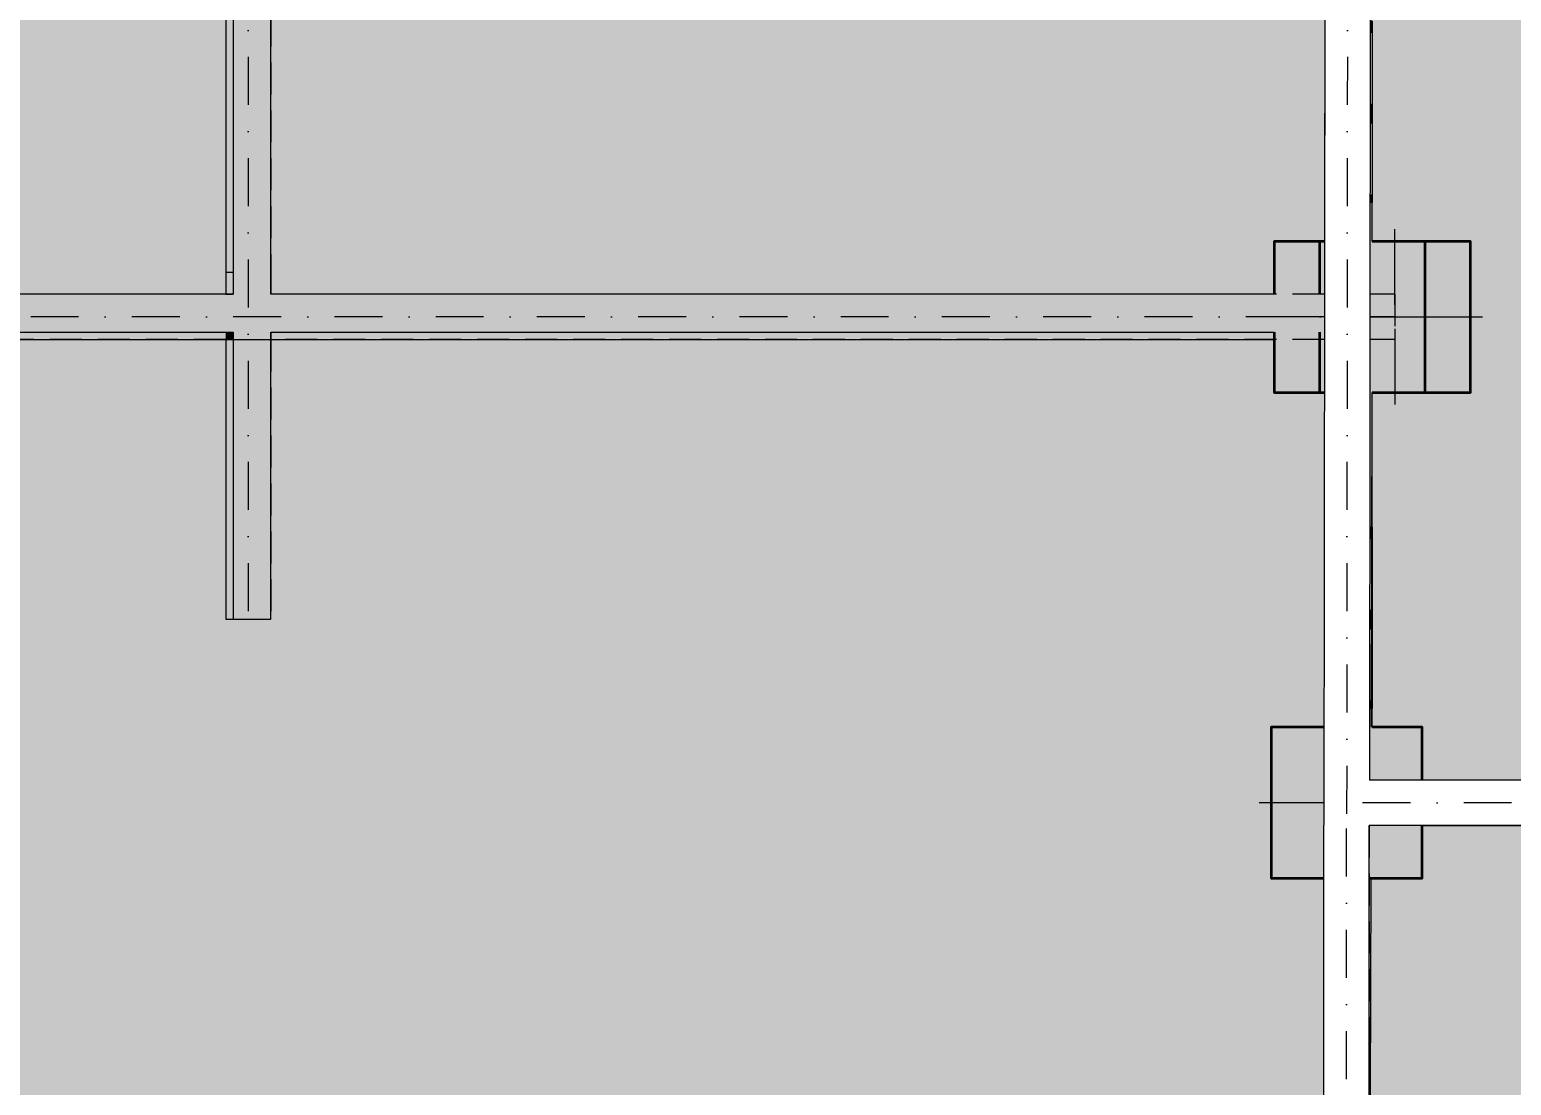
# Model space of a CAD drawing. Header units: millimetres. Extents: x -31264 to 69937, y -40802 to 59035.
# Drawn here: x 31052 to 40863, y 2920 to 9910 of the extents above; entities that cross this region are included whole.
import ezdxf

# ---------------------------------------------------------------- set-up
doc = ezdxf.new("R2010")
doc.units = ezdxf.units.MM
doc.header["$MEASUREMENT"] = 0
for name, pattern in [('Dot & Dashed', [670.277762, 317.5, -176.388889, 0, -176.388874]), ('Hidden Line', [317.5, 211.666667, -105.833333]), ('Wipeout_Contour', [1000, 0, -1000])]:
    doc.linetypes.add(name, pattern=pattern)
for name, color, linetype in [('Dimensioning - General', 7, 'Continuous'), ('Site & Landscape - Terrain', 7, 'Continuous'), ('Structural - Bearing', 7, 'Continuous')]:
    doc.layers.add(name, color=color, linetype=linetype)
doc.styles.add('GENERATED_STYLE_1', font='arial.ttf')
doc.dimstyles.new('GENERATED_STYLE__3', dxfattribs={"dimtxt": 600, "dimasz": 95, "dimexe": 0.18, "dimexo": 300, "dimgap": 0.09, "dimtad": 1, "dimdec": 3, "dimlfac": 0.001, "dimzin": 0, "dimdsep": 46, "dimtxsty": 'GENERATED_STYLE_1', "dimblk": 'ARROWHEAD_2', "dimblk1": 'ARROWHEAD_2', "dimblk2": 'ARROWHEAD_2', "dimcen": 0.09, "dimclrd": 256, "dimclre": 256, "dimclrt": 5, "dimadec": 0, "dimazin": 0, "dimtfac": 1, "dimtdec": 4, "dimtmove": 0, "dimatfit": 3, "dimfxl": 0, "dimtolj": 1, "dimtzin": 0, "dimarcsym": 0})

# ---------------------------------------------------------------- blocks, each defined once
blk = doc.blocks.new('Mesh_1', base_point=(-31264.1, 46149.3))
at = {"color": 254, "linetype": 'Wipeout_Contour', "lineweight": 0, "ltscale": 258748.646944}
blk.add_wipeout([(-31264.1, 46149.3), (-31264.1, -40802.1), (62056.3, -40802.1), (62056.3, 46149.3)], dxfattribs=at).dxf.layer = 'Site & Landscape - Terrain'
at = {"layer": 'Site & Landscape - Terrain', "linetype": 'Continuous', "lineweight": 13, "true_color": 0xa2a233}
h = blk.add_hatch(dxfattribs=at)
h.set_pattern_fill('Grass', color=55, style=0, pattern_type=2)
h.set_pattern_definition([(90, (0, 0), (-600, 0), [86.6025, -259.8076]), (90, (300, 173.2), (-600, 0), [86.6025, -259.8076]), (30, (0, 0), (-300, 519.6152), [86.6025, -259.8076]), (30, (0, 346.4), (-300, 519.6152), [86.6025, -259.8076]), (150, (0, 0), (300, 519.6152), [86.6025, -259.8076]), (150, (0, 346.4), (300, 519.6152), [86.6025, -259.8076])])
h.paths.add_polyline_path([(-31264.1, 46149.3), (-31264.1, -40802.1), (62056.3, -40802.1), (62056.3, 46149.3)])
blk = doc.blocks.new('Slab_2', base_point=(19700, -20443.2))
at = {"layer": 'Structural - Bearing', "color": 123, "linetype": 'Continuous', "lineweight": 20, "true_color": 0x71cebe, "flags": 128}
blk.add_lwpolyline([(19700, -20443.2), (36902.2, -20392.5), (36752.2, -17242.5), (39967.8, -17262.7), (39911.4, -7092), (39259.9, -7092.5), (39260, -7085.3), (39291.4, -4392.5), (39763.9, -4392.5), (39967.8, 25967.5), (19700, 25967.5)], close=True, dxfattribs=at)
blk = doc.blocks.new('Slab_5', base_point=(39772.3, -4209.6))
at = {"layer": 'Structural - Bearing', "color": 123, "linetype": 'Continuous', "lineweight": 20, "true_color": 0x71cebe, "flags": 128}
blk.add_lwpolyline([(39772.3, -4209.6), (44216.6, -4209.6, 0.928403), (44216.6, 4790.4), (39772.3, 4790.4)], format="xyb", close=True, dxfattribs=at)
blk = doc.blocks.new('Wall_52', base_point=(32500, 25817.5))
at = {"layer": 'Structural - Bearing', "linetype": 'Continuous', "lineweight": 0, "true_color": 0x353329}
for points in [[(32400, 14206.6), (32350, 14206.6), (32350, 8157.5), (32400, 8157.5)], [(32350, 7857.5), (32350, 6006.2), (32400, 6006.2), (32400, 7857.5)]]:
    blk.add_hatch(color=250, dxfattribs=at).paths.add_polyline_path(points)
at = {"layer": 'Structural - Bearing', "linetype": 'Continuous', "lineweight": 0, "true_color": 0x5a512e}
for points in [[(32650, 14206.6), (32400, 14206.6), (32400, 8157.5), (32650, 8157.5)], [(32650, 7907.5), (32400, 7907.5), (32400, 7857.5), (32650, 7857.5)], [(32400, 7857.5), (32400, 6006.2), (32650, 6006.2), (32650, 7857.5)]]:
    blk.add_hatch(color=59, dxfattribs=at).paths.add_polyline_path(points)
at = {"layer": 'Structural - Bearing', "color": 7, "linetype": 'Continuous', "lineweight": 20}
for p, q in [((32400, 14206.6), (32400, 8157.5)), ((32400, 7907.5), (32400, 7857.5)), ((32400, 7857.5), (32400, 6006.2)), ((32650, 7857.5), (32650, 7907.5))]:
    blk.add_line(p, q, dxfattribs=at)
at = {"layer": 'Structural - Bearing', "color": 251, "linetype": 'Continuous', "lineweight": 13, "true_color": 0x6a6a6a}
blk.add_line((32350, 8157.5), (32400, 8157.5), dxfattribs=at)
at = {"layer": 'Structural - Bearing', "color": 251, "linetype": 'Continuous', "lineweight": 13, "true_color": 0x6a6a6a, "flags": 128}
for points in [[(32350, 14206.6), (32350, 8157.5)], [(32350, 7857.5), (32350, 6006.2)], [(32350, 6006.2), (32400, 6006.2)]]:
    blk.add_lwpolyline(points, dxfattribs=at)
at = {"layer": 'Structural - Bearing', "color": 7, "linetype": 'Continuous', "lineweight": 20, "flags": 128}
for points in [[(32650, 8157.5), (32650, 14206.6)], [(32650, 6006.2), (32650, 7857.5)], [(32400, 6006.2), (32650, 6006.2)]]:
    blk.add_lwpolyline(points, dxfattribs=at)
blk = doc.blocks.new('Variable Window 24_2')
at = {"layer": 'Structural - Bearing', "linetype": 'Continuous', "lineweight": 0, "true_color": 0xffffff}
for points in [[(-600, 0), (-600, -50), (-525, -50), (-525, 0)], [(-525, 0), (-525, -50), (-50, -50), (-50, 0)], [(25, -50), (25, 0), (-50, 0), (-50, -50)], [(25, 0), (25, -50), (75, -50), (75, 0)], [(75, 0), (75, -50), (550, -50), (550, 0)], [(600, -50), (600, 0), (550, 0), (550, -50)]]:
    blk.add_hatch(color=7, dxfattribs=at).paths.add_polyline_path(points)
at = {"layer": 'Structural - Bearing', "color": 30, "linetype": 'Continuous', "lineweight": 18, "true_color": 0xff6600}
for p, q in [((-600, 0), (600, 0)), ((-525, 0), (-50, 0)), ((75, 0), (550, 0)), ((-50, -50), (-525, -50)), ((550, -50), (75, -50)), ((-600, -300), (600, -300))]:
    blk.add_line(p, q, dxfattribs=at)
at = {"layer": 'Structural - Bearing', "color": 30, "linetype": 'Continuous', "lineweight": 20, "true_color": 0xff6600}
for p, q in [((-600, 0), (-525, 0)), ((-525, 0), (-525, -50)), ((-50, -50), (-50, 0)), ((-50, 0), (25, 0)), ((25, 0), (75, 0)), ((75, 0), (75, -50)), ((550, -50), (550, 0)), ((550, 0), (600, 0)), ((-525, -50), (-600, -50)), ((25, -50), (-50, -50)), ((75, -50), (25, -50)), ((600, -50), (550, -50))]:
    blk.add_line(p, q, dxfattribs=at)
at = {"layer": 'Structural - Bearing', "color": 7, "linetype": 'Continuous', "lineweight": 20}
for p, q in [((-600, 0), (-600, -50)), ((-600, 0), (-600, -50)), ((600, 0), (600, -50)), ((600, 0), (600, -50)), ((-600, -50), (-600, -250)), ((600, -50), (600, -250))]:
    blk.add_line(p, q, dxfattribs=at)
at = {"layer": 'Structural - Bearing', "color": 251, "linetype": 'Continuous', "lineweight": 13, "true_color": 0x6a6a6a}
for p, q in [((-600, -250), (-600, -300)), ((600, -250), (600, -300))]:
    blk.add_line(p, q, dxfattribs=at)
blk = doc.blocks.new('Wall_53', base_point=(39791.4, 25817.5))
at = {"layer": 'Structural - Bearing', "linetype": 'Continuous', "lineweight": 0, "true_color": 0xffffff}
for points in [[(39941.4, 8765.6), (39941.4, 9965.6), (39641.4, 9965.6), (39641.4, 8765.6)], [(39941.4, 5415.3), (39941.4, 6615.3), (39641.4, 6615.3), (39641.4, 5415.3)]]:
    blk.add_hatch(color=7, dxfattribs=at).paths.add_polyline_path(points)
at = {"layer": 'Structural - Bearing', "linetype": 'Continuous', "lineweight": 0, "true_color": 0x353329}
for points in [[(39641.4, 8507.5), (39691.4, 8507.5), (39691.4, 8765.6), (39641.4, 8765.6)], [(39641.4, 6615.3), (39691.4, 6615.3), (39691.4, 7507.5), (39641.4, 7507.5)], [(39641.4, 5290.4), (39691.4, 5290.4), (39691.4, 5415.3), (39641.4, 5415.3)]]:
    blk.add_hatch(color=250, dxfattribs=at).paths.add_polyline_path(points)
at = {"layer": 'Structural - Bearing', "linetype": 'Continuous', "lineweight": 0, "true_color": 0x5a512e}
for points in [[(39691.4, 8765.6), (39691.4, 8507.5), (39941.4, 8507.5), (39941.4, 8765.6)], [(39691.4, 6615.3), (39941.4, 6615.3), (39941.4, 7507.5), (39691.4, 7507.5)], [(39691.4, 5415.3), (39691.4, 5290.4), (39941.4, 5290.4), (39941.4, 5415.3)]]:
    blk.add_hatch(color=59, dxfattribs=at).paths.add_polyline_path(points)
at = {"layer": 'Structural - Bearing', "color": 251, "linetype": 'Continuous', "lineweight": 13, "true_color": 0x6a6a6a}
for p, q in [((39691.4, 8765.6), (39641.4, 8765.6)), ((39691.4, 6615.3), (39641.4, 6615.3)), ((39691.4, 5415.3), (39641.4, 5415.3))]:
    blk.add_line(p, q, dxfattribs=at)
at = {"layer": 'Structural - Bearing', "color": 7, "linetype": 'Continuous', "lineweight": 20}
for p, q in [((39691.4, 8765.6), (39691.4, 8507.5)), ((39891.4, 8765.6), (39691.4, 8765.6)), ((39941.4, 8765.6), (39891.4, 8765.6)), ((39691.4, 7507.5), (39691.4, 6615.3)), ((39891.4, 6615.3), (39691.4, 6615.3)), ((39941.4, 6615.3), (39891.4, 6615.3)), ((39691.4, 5415.3), (39691.4, 5290.4)), ((39891.4, 5415.3), (39691.4, 5415.3)), ((39941.4, 5415.3), (39891.4, 5415.3))]:
    blk.add_line(p, q, dxfattribs=at)
at = {"layer": 'Structural - Bearing', "color": 251, "linetype": 'Continuous', "lineweight": 13, "true_color": 0x6a6a6a, "flags": 128}
for points in [[(39641.4, 8765.6), (39641.4, 8507.5)], [(39641.4, 7507.5), (39641.4, 6615.3)], [(39641.4, 5415.3), (39641.4, 5290.4)]]:
    blk.add_lwpolyline(points, dxfattribs=at)
at = {"layer": 'Structural - Bearing', "color": 7, "linetype": 'Continuous', "lineweight": 20, "flags": 128}
for points in [[(39941.4, 8507.5), (39941.4, 8765.6)], [(39941.4, 6615.3), (39941.4, 7507.5)], [(39941.4, 5290.4), (39941.4, 5415.3)]]:
    blk.add_lwpolyline(points, dxfattribs=at)
at = {"layer": 'Structural - Bearing', "color": 21, "linetype": 'Continuous', "lineweight": 18, "true_color": 0xff9955, "zscale": 1000, "rotation": 270}
for p in [(39941.4, 9365.6), (39941.4, 6015.3)]:
    blk.add_blockref('Variable Window 24_2', p, dxfattribs=at)
blk = doc.blocks.new('Variable Double Sash Window 24_4')
at = {"layer": 'Structural - Bearing', "linetype": 'Continuous', "lineweight": 0, "true_color": 0xffffff}
for points in [[(-750, 0), (-750, -50), (-675, -50), (-675, 0)], [(-675, 0), (-675, -50), (-412.5, -50), (-412.5, 0)], [(-362.5, -50), (-362.5, 0), (-412.5, 0), (-412.5, -50)], [(-362.5, 0), (-362.5, -50), (-312.5, -50), (-312.5, 0)], [(-312.5, 0), (-312.5, -50), (-50, -50), (-50, 0)], [(25, -50), (25, 0), (-50, 0), (-50, -50)], [(25, 0), (25, -50), (75, -50), (75, 0)], [(75, 0), (75, -50), (700, -50), (700, 0)], [(750, -50), (750, 0), (700, 0), (700, -50)]]:
    blk.add_hatch(color=7, dxfattribs=at).paths.add_polyline_path(points)
at = {"layer": 'Structural - Bearing', "color": 30, "linetype": 'Continuous', "lineweight": 18, "true_color": 0xff6600}
for p, q in [((-750, 200), (750, 200)), ((-675, 0), (-412.5, 0)), ((-312.5, 0), (-50, 0)), ((75, 0), (700, 0)), ((-412.5, -50), (-675, -50)), ((-50, -50), (-312.5, -50)), ((700, -50), (75, -50)), ((-750, -100), (750, -100))]:
    blk.add_line(p, q, dxfattribs=at)
at = {"layer": 'Structural - Bearing', "color": 7, "linetype": 'Continuous', "lineweight": 20}
for p, q in [((-750, 0), (-750, 200)), ((750, 0), (750, 200)), ((-750, -50), (-750, 0)), ((-750, -50), (-750, 0)), ((750, -50), (750, 0)), ((750, -50), (750, 0))]:
    blk.add_line(p, q, dxfattribs=at)
at = {"layer": 'Structural - Bearing', "color": 30, "linetype": 'Continuous', "lineweight": 20, "true_color": 0xff6600}
for p, q in [((-750, 0), (-675, 0)), ((-675, 0), (-675, -50)), ((-412.5, -50), (-412.5, 0)), ((-412.5, 0), (-362.5, 0)), ((-362.5, 0), (-312.5, 0)), ((-312.5, 0), (-312.5, -50)), ((-50, -50), (-50, 0)), ((-50, 0), (25, 0)), ((25, 0), (75, 0)), ((75, 0), (75, -50)), ((700, -50), (700, 0)), ((700, 0), (750, 0)), ((-675, -50), (-750, -50)), ((-362.5, -50), (-412.5, -50)), ((-312.5, -50), (-362.5, -50)), ((25, -50), (-50, -50)), ((75, -50), (25, -50)), ((750, -50), (700, -50))]:
    blk.add_line(p, q, dxfattribs=at)
at = {"layer": 'Structural - Bearing', "color": 251, "linetype": 'Continuous', "lineweight": 13, "true_color": 0x6a6a6a}
for p, q in [((-750, -100), (-750, -50)), ((750, -100), (750, -50))]:
    blk.add_line(p, q, dxfattribs=at)
blk = doc.blocks.new('Wall_64', base_point=(44216.6, 4790.4))
at = {"layer": 'Structural - Bearing', "linetype": 'Continuous', "lineweight": 0, "true_color": 0x353329}
for points in [[(40272.3, 4940.4), (40272.3, 4890.4), (41318.3, 4890.4), (41318.3, 4940.4)], [(42818.3, 4890.4), (43716.6, 4890.4), (43716.6, 4940.4), (42818.3, 4940.4)]]:
    blk.add_hatch(color=250, dxfattribs=at).paths.add_polyline_path(points)
at = {"layer": 'Structural - Bearing', "linetype": 'Continuous', "lineweight": 0, "true_color": 0xffffff}
blk.add_hatch(color=7, dxfattribs=at).paths.add_polyline_path([(41318.3, 4940.4), (41318.3, 4640.4), (42818.3, 4640.4), (42818.3, 4940.4)])
at = {"layer": 'Structural - Bearing', "linetype": 'Continuous', "lineweight": 0, "true_color": 0x5a512e}
for points in [[(40272.3, 4890.4), (40272.3, 4640.4), (41318.3, 4640.4), (41318.3, 4890.4)], [(43716.6, 4890.4), (42818.3, 4890.4), (42818.3, 4640.4), (43716.6, 4640.4)]]:
    blk.add_hatch(color=59, dxfattribs=at).paths.add_polyline_path(points)
at = {"layer": 'Structural - Bearing', "color": 251, "linetype": 'Continuous', "lineweight": 13, "true_color": 0x6a6a6a}
for p, q in [((41318.3, 4940.4), (41318.3, 4890.4)), ((42818.3, 4940.4), (42818.3, 4890.4))]:
    blk.add_line(p, q, dxfattribs=at)
at = {"layer": 'Structural - Bearing', "color": 7, "linetype": 'Continuous', "lineweight": 20}
for p, q in [((41318.3, 4890.4), (40272.3, 4890.4)), ((41318.3, 4890.4), (41318.3, 4840.4)), ((41318.3, 4840.4), (41318.3, 4640.4)), ((43716.6, 4890.4), (42818.3, 4890.4)), ((42818.3, 4890.4), (42818.3, 4840.4)), ((42818.3, 4840.4), (42818.3, 4640.4))]:
    blk.add_line(p, q, dxfattribs=at)
at = {"layer": 'Structural - Bearing', "color": 251, "linetype": 'Continuous', "lineweight": 13, "true_color": 0x6a6a6a, "flags": 128}
for points in [[(41318.3, 4940.4), (40272.3, 4940.4)], [(43716.6, 4940.4), (42818.3, 4940.4)]]:
    blk.add_lwpolyline(points, dxfattribs=at)
at = {"layer": 'Structural - Bearing', "color": 7, "linetype": 'Continuous', "lineweight": 20, "flags": 128}
for points in [[(40272.3, 4640.4), (41318.3, 4640.4)], [(42818.3, 4640.4), (43716.6, 4640.4)]]:
    blk.add_lwpolyline(points, dxfattribs=at)
at = {"layer": 'Structural - Bearing', "color": 21, "linetype": 'Continuous', "lineweight": 18, "true_color": 0xff9955, "zscale": 1000, "rotation": 180}
blk.add_blockref('Variable Double Sash Window 24_4', (42068.3, 4840.4), dxfattribs=at)
blk = doc.blocks.new('Wall_84', base_point=(32500, 8303.9))
at = {"layer": 'Structural - Bearing', "linetype": 'Continuous', "lineweight": 0, "true_color": 0x353329}
blk.add_hatch(color=250, dxfattribs=at).paths.add_polyline_path([(32350, 8303.9), (32350.1, 8157.5), (32400.1, 8157.5), (32400, 8303.9)])
at = {"layer": 'Structural - Bearing', "linetype": 'Continuous', "lineweight": 0, "true_color": 0x5a512e}
for points in [[(32400, 8303.9), (32400.1, 8157.5), (32650.1, 8157.5), (32650, 8304)], [(32650.2, 7907.5), (32650, 7907.5), (32650, 7857.5), (32650.2, 7857.5)]]:
    blk.add_hatch(color=59, dxfattribs=at).paths.add_polyline_path(points)
at = {"layer": 'Structural - Bearing', "color": 7, "linetype": 'Continuous', "lineweight": 20}
for p, q in [((32400, 8303.9), (32400.1, 8157.5)), ((32650, 7907.5), (32650, 7857.5)), ((32650.2, 7857.5), (32650.2, 7907.5))]:
    blk.add_line(p, q, dxfattribs=at)
at = {"layer": 'Structural - Bearing', "color": 251, "linetype": 'Continuous', "lineweight": 13, "true_color": 0x6a6a6a}
blk.add_line((32350.1, 8157.5), (32400.1, 8157.5), dxfattribs=at)
at = {"layer": 'Structural - Bearing', "color": 251, "linetype": 'Continuous', "lineweight": 13, "true_color": 0x6a6a6a, "flags": 128}
for points in [[(32350, 8303.9), (32350.1, 8157.5)], [(32350, 8303.9), (32400, 8303.9)], [(32350.2, 7857.5), (32400.2, 7857.5)]]:
    blk.add_lwpolyline(points, dxfattribs=at)
at = {"layer": 'Structural - Bearing', "color": 7, "linetype": 'Continuous', "lineweight": 20, "flags": 128}
for points in [[(32650.1, 8157.5), (32650, 8304)], [(32400.2, 7857.5), (32650.2, 7857.6)]]:
    blk.add_lwpolyline(points, dxfattribs=at)
blk = doc.blocks.new('Wall_93', base_point=(39773.4, 6015.5))
at = {"layer": 'Structural - Bearing', "linetype": 'Continuous', "lineweight": 0, "true_color": 0x5a512e}
blk.add_hatch(color=59, dxfattribs=at).paths.add_polyline_path([(39773.5, 5915.5), (39791.6, 5915.5), (39791.3, 6165.5), (39773.2, 6165.5)])
at = {"layer": 'Structural - Bearing', "linetype": 'Continuous', "lineweight": 0, "true_color": 0x353329}
blk.add_hatch(color=250, dxfattribs=at).paths.add_polyline_path([(39773.6, 5865.5), (39791.6, 5865.5), (39791.6, 5915.5), (39773.5, 5915.5)])
at = {"layer": 'Structural - Bearing', "color": 7, "linetype": 'Continuous', "lineweight": 20}
blk.add_line((39773.5, 5915.5), (39791.6, 5915.5), dxfattribs=at)
at = {"layer": 'Structural - Bearing', "color": 7, "linetype": 'Continuous', "lineweight": 20, "flags": 128}
for points in [[(39791.3, 6165.5), (39773.2, 6165.5)], [(39773.5, 5915.5), (39773.2, 6165.5)]]:
    blk.add_lwpolyline(points, dxfattribs=at)
at = {"layer": 'Structural - Bearing', "color": 251, "linetype": 'Continuous', "lineweight": 13, "true_color": 0x6a6a6a, "flags": 128}
for points in [[(39773.6, 5865.5), (39773.5, 5915.5)], [(39773.6, 5865.5), (39791.6, 5865.5)]]:
    blk.add_lwpolyline(points, dxfattribs=at)
blk = doc.blocks.new('Wall_98', base_point=(39765.5, -4242.5))
at = {"layer": 'Structural - Bearing', "linetype": 'Continuous', "lineweight": 0, "true_color": 0x5a512e}
for points in [[(39635.7, 5290.4), (39885.7, 5290.4), (39890.4, 7507.5), (39640.4, 7507.5)], [(39633.6, 4290.4), (39628.9, 2107.5), (39878.9, 2107.5), (39883.6, 4290.4)], [(39626.8, 1107.5), (39616.5, -3742.5), (39866.5, -3742.5), (39876.8, 1107.5)]]:
    blk.add_hatch(color=59, dxfattribs=at).paths.add_polyline_path(points)
at = {"layer": 'Structural - Bearing', "linetype": 'Continuous', "lineweight": 0, "true_color": 0x353329}
for points in [[(39885.7, 5290.4), (39935.7, 5290.4), (39940.4, 7507.5), (39890.4, 7507.5)], [(39883.6, 4290.4), (39878.9, 2107.5), (39928.9, 2107.5), (39933.6, 4290.4)], [(39876.8, 1107.5), (39866.5, -3742.5), (39916.5, -3742.5), (39926.8, 1107.5)]]:
    blk.add_hatch(color=250, dxfattribs=at).paths.add_polyline_path(points)
at = {"layer": 'Structural - Bearing', "color": 7, "linetype": 'Continuous', "lineweight": 20}
for p, q in [((39885.7, 5290.4), (39890.4, 7507.5)), ((39878.9, 2107.5), (39883.6, 4290.4)), ((39866.5, -3742.5), (39876.8, 1107.5))]:
    blk.add_line(p, q, dxfattribs=at)
at = {"layer": 'Structural - Bearing', "color": 7, "linetype": 'Continuous', "lineweight": 20, "flags": 128}
for points in [[(39640.4, 7507.5), (39635.7, 5290.4)], [(39633.6, 4290.4), (39628.9, 2107.5)], [(39626.8, 1107.5), (39616.5, -3742.5)]]:
    blk.add_lwpolyline(points, dxfattribs=at)
at = {"layer": 'Structural - Bearing', "color": 251, "linetype": 'Continuous', "lineweight": 13, "true_color": 0x6a6a6a, "flags": 128}
for points in [[(39935.7, 5290.4), (39940.4, 7507.5)], [(39928.9, 2107.5), (39933.6, 4290.4)], [(39916.5, -3742.5), (39926.8, 1107.5)]]:
    blk.add_lwpolyline(points, dxfattribs=at)
blk = doc.blocks.new('Wall_101', base_point=(21764.4, 8007.5))
at = {"layer": 'Structural - Bearing', "linetype": 'Continuous', "lineweight": 0, "true_color": 0x5a512e}
for points in [[(32400, 8157.5), (30150, 8157.5), (30150, 7907.5), (32400, 7907.5)], [(32650, 8157.5), (32400, 8157.5), (32400, 7907.5), (32650, 7907.5)], [(32650.1, 8157.5), (32650, 8157.5), (32650, 7907.5), (32650.2, 7907.5)], [(32650.1, 8157.5), (32650.2, 7907.5), (39291.4, 7907.5), (39291.4, 8157.5)]]:
    blk.add_hatch(color=59, dxfattribs=at).paths.add_polyline_path(points)
at = {"layer": 'Structural - Bearing', "linetype": 'Continuous', "lineweight": 0, "true_color": 0x353329}
for points in [[(32350, 7907.5), (30150, 7907.5), (30150, 7857.5), (32350, 7857.5)], [(32400, 7907.5), (32350, 7907.5), (32350, 7857.5), (32400, 7857.5)], [(32650.2, 7907.5), (32650.2, 7857.5), (39291.4, 7857.5), (39291.4, 7907.5)]]:
    blk.add_hatch(color=250, dxfattribs=at).paths.add_polyline_path(points)
at = {"layer": 'Structural - Bearing', "color": 7, "linetype": 'Continuous', "lineweight": 20}
for p, q in [((30150, 7907.5), (32400, 7907.5)), ((32400, 7907.5), (32400, 7857.5)), ((32650, 7857.5), (32650, 7907.5)), ((32650, 7907.5), (32650, 7857.5)), ((32650.2, 7857.5), (32650.2, 7907.5)), ((32650.2, 7907.5), (39291.4, 7907.5))]:
    blk.add_line(p, q, dxfattribs=at)
at = {"layer": 'Structural - Bearing', "color": 7, "linetype": 'Continuous', "lineweight": 20, "flags": 128}
for points in [[(32400.1, 8157.5), (30150, 8157.5)], [(39291.4, 8157.5), (32650.1, 8157.5)]]:
    blk.add_lwpolyline(points, dxfattribs=at)
at = {"layer": 'Structural - Bearing', "color": 251, "linetype": 'Continuous', "lineweight": 13, "true_color": 0x6a6a6a, "flags": 128}
for points in [[(30150, 7857.5), (32350, 7857.5)], [(32650.2, 7857.5), (39291.4, 7857.5)]]:
    blk.add_lwpolyline(points, dxfattribs=at)
blk = doc.blocks.new('Column_43', base_point=(39791.4, 8007.5))
at = {"layer": 'Structural - Bearing', "linetype": 'Continuous', "lineweight": 0, "true_color": 0x5a512e}
for points in [[(39691.4, 8507.5), (39291.4, 8507.5), (39291.4, 8157.5), (39641.4, 8157.5), (39691.4, 8157.5)], [(39691.4, 8157.5), (39941.4, 8157.5), (39941.4, 8507.5), (39691.4, 8507.5)], [(39941.4, 8507.5), (39941.4, 8157.5), (39941.4, 7907.5), (39941.4, 7507.5), (40291.4, 7507.5), (40291.4, 8507.5)], [(39641.4, 8157.5), (39291.4, 8157.5), (39291.4, 7907.5), (39641.2, 7907.5), (39641.4, 8007.9)], [(39641.4, 8157.5), (39641.4, 8007.9), (39691.4, 8007.8), (39691.4, 8157.5)], [(39941.4, 8157.5), (39691.4, 8157.5), (39691.4, 8007.8), (39891.4, 8007.3), (39891.2, 7907.5), (39941.4, 7907.5)], [(39641.4, 8007.9), (39641.2, 7907.5), (39641.4, 7907.5)], [(39641.4, 7907.5), (39691.4, 7907.5), (39691.4, 8007.8), (39641.4, 8007.9)], [(39691.4, 7907.5), (39891.2, 7907.5), (39891.4, 8007.3), (39691.4, 8007.8)], [(39291.4, 7507.5), (39640.4, 7507.5), (39641.2, 7907.5), (39291.4, 7907.5)], [(39640.4, 7507.5), (39691.4, 7507.5), (39691.4, 7907.5), (39641.4, 7907.5), (39641.2, 7907.5)], [(39691.4, 7907.5), (39691.4, 7507.5), (39890.4, 7507.5), (39891.2, 7907.5)], [(39890.4, 7507.5), (39941.4, 7507.5), (39941.4, 7907.5), (39891.2, 7907.5)]]:
    blk.add_hatch(color=59, dxfattribs=at).paths.add_polyline_path(points)
at = {"layer": 'Structural - Bearing', "color": 1, "linetype": 'Continuous', "lineweight": 0}
for p, q in [((39791.4, 8087.5), (39791.4, 8587.5)), ((39711.4, 8007.5), (39211.4, 8007.5)), ((39871.4, 8007.5), (40371.4, 8007.5)), ((39791.4, 7927.5), (39791.4, 7427.5))]:
    blk.add_line(p, q, dxfattribs=at)
at = {"layer": 'Structural - Bearing', "color": 14, "linetype": 'Continuous', "lineweight": 35, "true_color": 0xa80f02, "flags": 128}
for points in [[(39691.4, 8507.5), (39291.4, 8507.5), (39291.4, 8157.5)], [(39941.4, 7507.5), (40291.4, 7507.5), (40291.4, 8507.5), (39941.4, 8507.5)], [(39291.4, 7907.5), (39291.4, 7507.5), (39640.4, 7507.5)]]:
    blk.add_lwpolyline(points, dxfattribs=at)
at = {"layer": 'Structural - Bearing', "color": 1, "linetype": 'Continuous', "lineweight": 0}
blk.add_point((39791.4, 8007.5), dxfattribs=at)
blk = doc.blocks.new('Column_44', base_point=(40091.4, 8007.5))
at = {"layer": 'Structural - Bearing', "linetype": 'Continuous', "lineweight": 0, "true_color": 0x5a512e}
for points in [[(39691.4, 8507.5), (39591.4, 8507.5), (39591.4, 8157.5), (39641.4, 8157.5), (39691.4, 8157.5)], [(39691.4, 8507.5), (39691.4, 8157.5), (39941.4, 8157.5), (39941.4, 8507.5)], [(40591.4, 8507.5), (39941.4, 8507.5), (39941.4, 8157.5), (39941.4, 7907.5), (39941.4, 7507.5), (40591.4, 7507.5)], [(39641.4, 8157.5), (39591.4, 8157.5), (39591.4, 7907.5), (39641.2, 7907.5), (39641.4, 8007.9)], [(39641.4, 8157.5), (39641.4, 8007.9), (39691.4, 8007.8), (39691.4, 8157.5)], [(39691.4, 8157.5), (39691.4, 8007.8), (39891.4, 8007.3), (39891.2, 7907.5), (39941.4, 7907.5), (39941.4, 8157.5)], [(39641.4, 8007.9), (39641.2, 7907.5), (39641.4, 7907.5)], [(39641.4, 7907.5), (39691.4, 7907.5), (39691.4, 8007.8), (39641.4, 8007.9)], [(39691.4, 7907.5), (39891.2, 7907.5), (39891.4, 8007.3), (39691.4, 8007.8)], [(39591.4, 7507.5), (39640.4, 7507.5), (39641.2, 7907.5), (39591.4, 7907.5)], [(39640.4, 7507.5), (39691.4, 7507.5), (39691.4, 7907.5), (39641.4, 7907.5), (39641.2, 7907.5)], [(39691.4, 7907.5), (39691.4, 7507.5), (39890.4, 7507.5), (39891.2, 7907.5)], [(39890.4, 7507.5), (39941.4, 7507.5), (39941.4, 7907.5), (39891.2, 7907.5)]]:
    blk.add_hatch(color=59, dxfattribs=at).paths.add_polyline_path(points)
at = {"layer": 'Structural - Bearing', "color": 1, "linetype": 'Continuous', "lineweight": 0}
for p, q in [((40091.4, 8087.5), (40091.4, 8587.5)), ((40011.4, 8007.5), (39511.4, 8007.5)), ((40171.4, 8007.5), (40671.4, 8007.5)), ((40091.4, 7927.5), (40091.4, 7427.5))]:
    blk.add_line(p, q, dxfattribs=at)
at = {"layer": 'Structural - Bearing', "color": 14, "linetype": 'Continuous', "lineweight": 35, "true_color": 0xa80f02, "flags": 128}
for points in [[(39691.4, 8507.5), (39591.4, 8507.5), (39591.4, 8157.5)], [(39941.4, 7507.5), (40591.4, 7507.5), (40591.4, 8507.5), (39941.4, 8507.5)], [(39591.4, 7907.5), (39591.4, 7507.5), (39640.4, 7507.5)]]:
    blk.add_lwpolyline(points, dxfattribs=at)
at = {"layer": 'Structural - Bearing', "color": 1, "linetype": 'Continuous', "lineweight": 0}
blk.add_point((40091.4, 8007.5), dxfattribs=at)
blk = doc.blocks.new('Column_93', base_point=(39772.3, 4790.4))
at = {"layer": 'Structural - Bearing', "linetype": 'Continuous', "lineweight": 0, "true_color": 0x5a512e}
for points in [[(39272.3, 4290.4), (39633.6, 4290.4), (39635.7, 5290.4), (39272.3, 5290.4)], [(39633.6, 4290.4), (39883.6, 4290.4), (39884.3, 4640.4), (39691.4, 4640.4), (39691.4, 4690.4), (39691.4, 4890.4), (39691.4, 5290.4), (39635.7, 5290.4)], [(39691.4, 5290.4), (39691.4, 4890.4), (39884.8, 4890.4), (39885.7, 5290.4)], [(39884.8, 4890.4), (39891.4, 4890.4), (39941.4, 4940.4), (39941.4, 5290.4), (39885.7, 5290.4)], [(39941.4, 5290.4), (39941.4, 4940.4), (39941.4, 4890.4), (40272.3, 4890.4), (40272.3, 5290.4)], [(39891.4, 4890.4), (39941.4, 4890.4), (39941.4, 4940.4)], [(39691.4, 4690.4), (39884.8, 4883.8), (39884.8, 4890.4), (39691.4, 4890.4)], [(39691.4, 4690.4), (39691.4, 4640.4), (39884.3, 4640.4), (39884.8, 4883.8)], [(39884.8, 4883.8), (39884.3, 4640.4), (39941.4, 4640.4), (39941.4, 4890.4), (39891.4, 4890.4)], [(39884.8, 4890.4), (39884.8, 4883.8), (39891.4, 4890.4)], [(40272.3, 4890.4), (39941.4, 4890.4), (39941.4, 4640.4), (40272.3, 4640.4)], [(39884.3, 4640.4), (39883.6, 4290.4), (40272.3, 4290.4), (40272.3, 4640.4), (39941.4, 4640.4)]]:
    blk.add_hatch(color=59, dxfattribs=at).paths.add_polyline_path(points)
at = {"layer": 'Structural - Bearing', "color": 1, "linetype": 'Continuous', "lineweight": 0}
for p, q in [((39772.3, 4870.4), (39772.3, 5370.4)), ((39692.3, 4790.4), (39192.3, 4790.4)), ((39772.3, 4710.4), (39772.3, 4210.4)), ((39852.3, 4790.4), (40352.3, 4790.4))]:
    blk.add_line(p, q, dxfattribs=at)
at = {"layer": 'Structural - Bearing', "color": 14, "linetype": 'Continuous', "lineweight": 35, "true_color": 0xa80f02, "flags": 128}
for points in [[(39635.7, 5290.4), (39272.3, 5290.4), (39272.3, 4290.4), (39633.6, 4290.4)], [(40272.3, 4890.4), (40272.3, 5290.4), (39941.4, 5290.4)], [(39883.6, 4290.4), (40272.3, 4290.4), (40272.3, 4640.4)]]:
    blk.add_lwpolyline(points, dxfattribs=at)
at = {"layer": 'Structural - Bearing', "color": 1, "linetype": 'Continuous', "lineweight": 0}
blk.add_point((39772.3, 4790.4), dxfattribs=at)
blk = doc.blocks.new('Beam_13', base_point=(39791.4, 25817.5))
at = {"layer": 'Structural - Bearing', "color": 132, "linetype": 'Hidden Line', "lineweight": 20, "true_color": 0x00bfbf}
for p, q in [((39941.6, 25967.5), (39925.4, 8157.5)), ((39633.1, 16660.1), (39625.4, 8157.5)), ((39625.1, 7857.5), (39619.5, 1760)), ((39925.1, 7857.5), (39922.4, 4940.4)), ((39922.1, 4640.4), (39919.5, 1757.7))]:
    blk.add_line(p, q, dxfattribs=at)
at = {"layer": 'Structural - Bearing', "color": 123, "linetype": 'Dot & Dashed', "lineweight": 20, "true_color": 0x71cebe}
blk.add_line((39791.4, 25817.5), (39763.6, -4742.5), dxfattribs=at)
blk = doc.blocks.new('Beam_22', base_point=(44216.6, 4790.4))
at = {"layer": 'Structural - Bearing', "color": 132, "linetype": 'Hidden Line', "lineweight": 20, "true_color": 0x00bfbf}
for p, q in [((44216.6, 4940.4), (39922.4, 4940.4)), ((44216.6, 4640.4), (39922.1, 4640.4))]:
    blk.add_line(p, q, dxfattribs=at)
at = {"layer": 'Structural - Bearing', "color": 123, "linetype": 'Dot & Dashed', "lineweight": 20, "true_color": 0x71cebe}
blk.add_line((44216.6, 4790.4), (39772.3, 4790.4), dxfattribs=at)
blk = doc.blocks.new('Beam_42', base_point=(40091.4, 8007.5))
at = {"layer": 'Structural - Bearing', "color": 132, "linetype": 'Hidden Line', "lineweight": 20, "true_color": 0x00bfbf}
for p, q in [((32350, 8157.5), (30144.4, 8157.5)), ((39625.4, 8157.5), (32650, 8157.5)), ((40091.4, 8157.5), (39925.4, 8157.5)), ((40091.4, 8157.5), (40091.4, 7857.5)), ((32350, 7857.5), (30144.8, 7857.5)), ((39625.1, 7857.5), (32650, 7857.5)), ((40091.4, 7857.5), (39925.1, 7857.5))]:
    blk.add_line(p, q, dxfattribs=at)
at = {"layer": 'Structural - Bearing', "color": 123, "linetype": 'Dot & Dashed', "lineweight": 20, "true_color": 0x71cebe}
blk.add_line((40091.4, 8007.5), (19759.5, 8007.5), dxfattribs=at)
blk = doc.blocks.new('Beam_53', base_point=(32500, 25817.5))
at = {"layer": 'Structural - Bearing', "color": 123, "linetype": 'Dot & Dashed', "lineweight": 20, "true_color": 0x71cebe}
blk.add_line((32500, 25817.5), (32500, 6006.2), dxfattribs=at)
at = {"layer": 'Structural - Bearing', "color": 132, "linetype": 'Hidden Line', "lineweight": 20, "true_color": 0x00bfbf}
for p, q in [((32350, 16678.3), (32350, 8157.5)), ((32650, 16677.6), (32650, 8157.5)), ((32350, 7857.5), (32350, 6006.2)), ((32650, 7857.5), (32650, 6006.2)), ((32350, 6006.2), (32650, 6006.2))]:
    blk.add_line(p, q, dxfattribs=at)
blk = doc.blocks.new('Beam_98', base_point=(39791.4, 25817.5))
at = {"color": 254, "linetype": 'Wipeout_Contour', "lineweight": 0, "ltscale": 174950.109716}
blk.add_wipeout([(39641.3, 25667.5), (39622.1, 4640.6), (39922.1, 4640.3), (39941.6, 25967.5)], dxfattribs=at).dxf.layer = 'Structural - Bearing'
at = {"layer": 'Structural - Bearing', "color": 132, "linetype": 'Continuous', "lineweight": 20, "true_color": 0x00bfbf}
for p, q in [((39941.6, 25967.5), (39922.4, 4940.4)), ((39641.3, 25667.5), (39622.1, 4640.6))]:
    blk.add_line(p, q, dxfattribs=at)
at = {"layer": 'Structural - Bearing', "color": 123, "linetype": 'Dot & Dashed', "lineweight": 20, "true_color": 0x71cebe}
blk.add_line((39791.4, 25817.5), (39772.1, 4640.4), dxfattribs=at)
blk = doc.blocks.new('Beam_101', base_point=(44216.6, 4790.4))
at = {"color": 254, "linetype": 'Wipeout_Contour', "lineweight": 0, "ltscale": 169369.065285}
blk.add_wipeout([(39922.1, 4640.4), (44219.1, 4640.4), (44214.1, 4940.4), (39922.4, 4940.4)], dxfattribs=at).dxf.layer = 'Structural - Bearing'
at = {"layer": 'Structural - Bearing', "color": 132, "linetype": 'Continuous', "lineweight": 20, "true_color": 0x00bfbf}
for p, q in [((44214.1, 4940.4), (39922.4, 4940.4)), ((44219.1, 4640.4), (39922.1, 4640.4))]:
    blk.add_line(p, q, dxfattribs=at)
at = {"layer": 'Structural - Bearing', "color": 123, "linetype": 'Dot & Dashed', "lineweight": 20, "true_color": 0x71cebe}
blk.add_line((44216.6, 4790.4), (39772.3, 4790.4), dxfattribs=at)
blk = doc.blocks.new('Beam_121', base_point=(39764.5, -3742.5))
at = {"color": 254, "linetype": 'Wipeout_Contour', "lineweight": 0, "ltscale": 159964.341716}
blk.add_wipeout([(39622.1, 4640.6), (39614.5, -3742.3), (39914.5, -3742.6), (39922.1, 4640.3)], dxfattribs=at).dxf.layer = 'Structural - Bearing'
at = {"layer": 'Structural - Bearing', "color": 123, "linetype": 'Dot & Dashed', "lineweight": 20, "true_color": 0x71cebe}
blk.add_line((39764.5, -3742.5), (39772.3, 4790.4), dxfattribs=at)
at = {"layer": 'Structural - Bearing', "color": 132, "linetype": 'Continuous', "lineweight": 20, "true_color": 0x00bfbf}
for p, q in [((39614.5, -3742.3), (39622.1, 4640.6)), ((39914.5, -3742.6), (39922.1, 4640.3))]:
    blk.add_line(p, q, dxfattribs=at)
blk = doc.blocks.new('*D534')
at = {"layer": 'Dimensioning - General', "color": 161, "linetype": 'Continuous', "lineweight": 25, "true_color": 0x40a5ff}
for p, q in [((69905.4, 48030.8), (69780.4, 48103)), ((69780.4, -29950.5), (69905.4, -30022.6))]:
    blk.add_line(p, q, dxfattribs=at)
at = {"layer": 'Dimensioning - General', "color": 151, "linetype": 'Continuous', "lineweight": 20, "true_color": 0x80c2ff}
for p, q in [((69842.9, 48066.9), (69842.9, 48128)), ((69936.7, 48066.9), (14400, 48066.9)), ((69842.9, -29986.6), (69842.9, 48066.9)), ((69936.7, -29986.6), (14400, -29986.6)), ((69842.9, -30047.7), (69842.9, -29986.6))]:
    blk.add_line(p, q, dxfattribs=at)
at = {"layer": 'Dimensioning - General', "color": 5, "lineweight": 25, "insert": (69722.9, 7786.7), "char_height": 600, "attachment_point": 7, "rotation": 90, "style": 'GENERATED_STYLE_1'}
blk.add_mtext('\\A1;{\\pql;\\fArial|b0|i0|c0|p34;78.053}', dxfattribs=at)
blk = doc.blocks.new('ARROWHEAD_2')
at = {"color": 0, "linetype": 'Continuous', "lineweight": 0}
for p, q in [((0, 0), (-1, 0)), ((-0.38, -0.66), (0.38, 0.66))]:
    blk.add_line(p, q, dxfattribs=at)

msp = doc.modelspace()

# ---------------------------------------------------------------- block references
at = {"layer": 'Site & Landscape - Terrain', "color": 54, "lineweight": 25}
msp.add_blockref('Mesh_1', (-31264.0752, 46149.2543), dxfattribs=at)

# ---------------------------------------------------------------- next in the draw order: block references
at = {"layer": 'Structural - Bearing', "color": 123, "linetype": 'Continuous', "lineweight": 20, "true_color": 0x71cebe}
for name, p in [('Slab_2', (19700, -20443.2046)), ('Slab_5', (39772.2811, -4209.5823))]:
    msp.add_blockref(name, p, dxfattribs=at)
at = {"layer": 'Structural - Bearing', "color": 132, "lineweight": 20, "true_color": 0x00bfbf}
for name, p in [('Beam_13', (39791.4492, 25817.5493)), ('Beam_53', (32500, 25817.5493)), ('Beam_42', (40091.4492, 8007.5443)), ('Beam_22', (44216.588, 4790.4177))]:
    msp.add_blockref(name, p, dxfattribs=at)
at = {"layer": 'Structural - Bearing', "color": 7, "lineweight": 35}
for name, p in [('Wall_52', (32500, 25817.5493)), ('Wall_53', (39791.4492, 25817.5493)), ('Wall_84', (32500, 8303.937)), ('Wall_101', (21764.3735, 8007.5443)), ('Wall_98', (39765.4724, -4242.4557)), ('Wall_93', (39773.3979, 6015.4883)), ('Wall_64', (44216.588, 4790.4177))]:
    msp.add_blockref(name, p, dxfattribs=at)
at = {"layer": 'Structural - Bearing', "color": 14, "lineweight": 35, "true_color": 0xa80f02}
for name, p in [('Column_43', (39791.4492, 8007.5443)), ('Column_44', (40091.4492, 8007.5443)), ('Column_93', (39772.2811, 4790.4177))]:
    msp.add_blockref(name, p, dxfattribs=at)

# ---------------------------------------------------------------- next in the draw order: block references
at = {"layer": 'Structural - Bearing', "color": 132, "lineweight": 20, "true_color": 0x00bfbf}
msp.add_blockref('Beam_98', (39791.4492, 25817.5493), dxfattribs=at)

# ---------------------------------------------------------------- next in the draw order: block references
msp.add_blockref('Beam_101', (44216.588, 4790.4177), dxfattribs=at)

# ---------------------------------------------------------------- next in the draw order: block references
msp.add_blockref('Beam_121', (39764.5027, -3742.4557), dxfattribs=at)

# ---------------------------------------------------------------- next in the draw order: dimensions: what is measured, and where the dimension line sits
at = {"layer": 'Dimensioning - General', "color": 151, "linetype": 'Continuous', "lineweight": 20, "true_color": 0x80c2ff}
dim = msp.add_linear_dim(base=(69842.948, 48066.8917), p1=(14100, -29986.5573), p2=(14100, 48066.8917), angle=90, dimstyle='GENERATED_STYLE__3', dxfattribs=at)
dim.commit()
dim.dimension.update_dxf_attribs({"geometry": '*D534', "text_midpoint": (69422.948, 9023.3882), "dimtype": 160, "text_rotation": 90})

doc.saveas('drawing.dxf')
